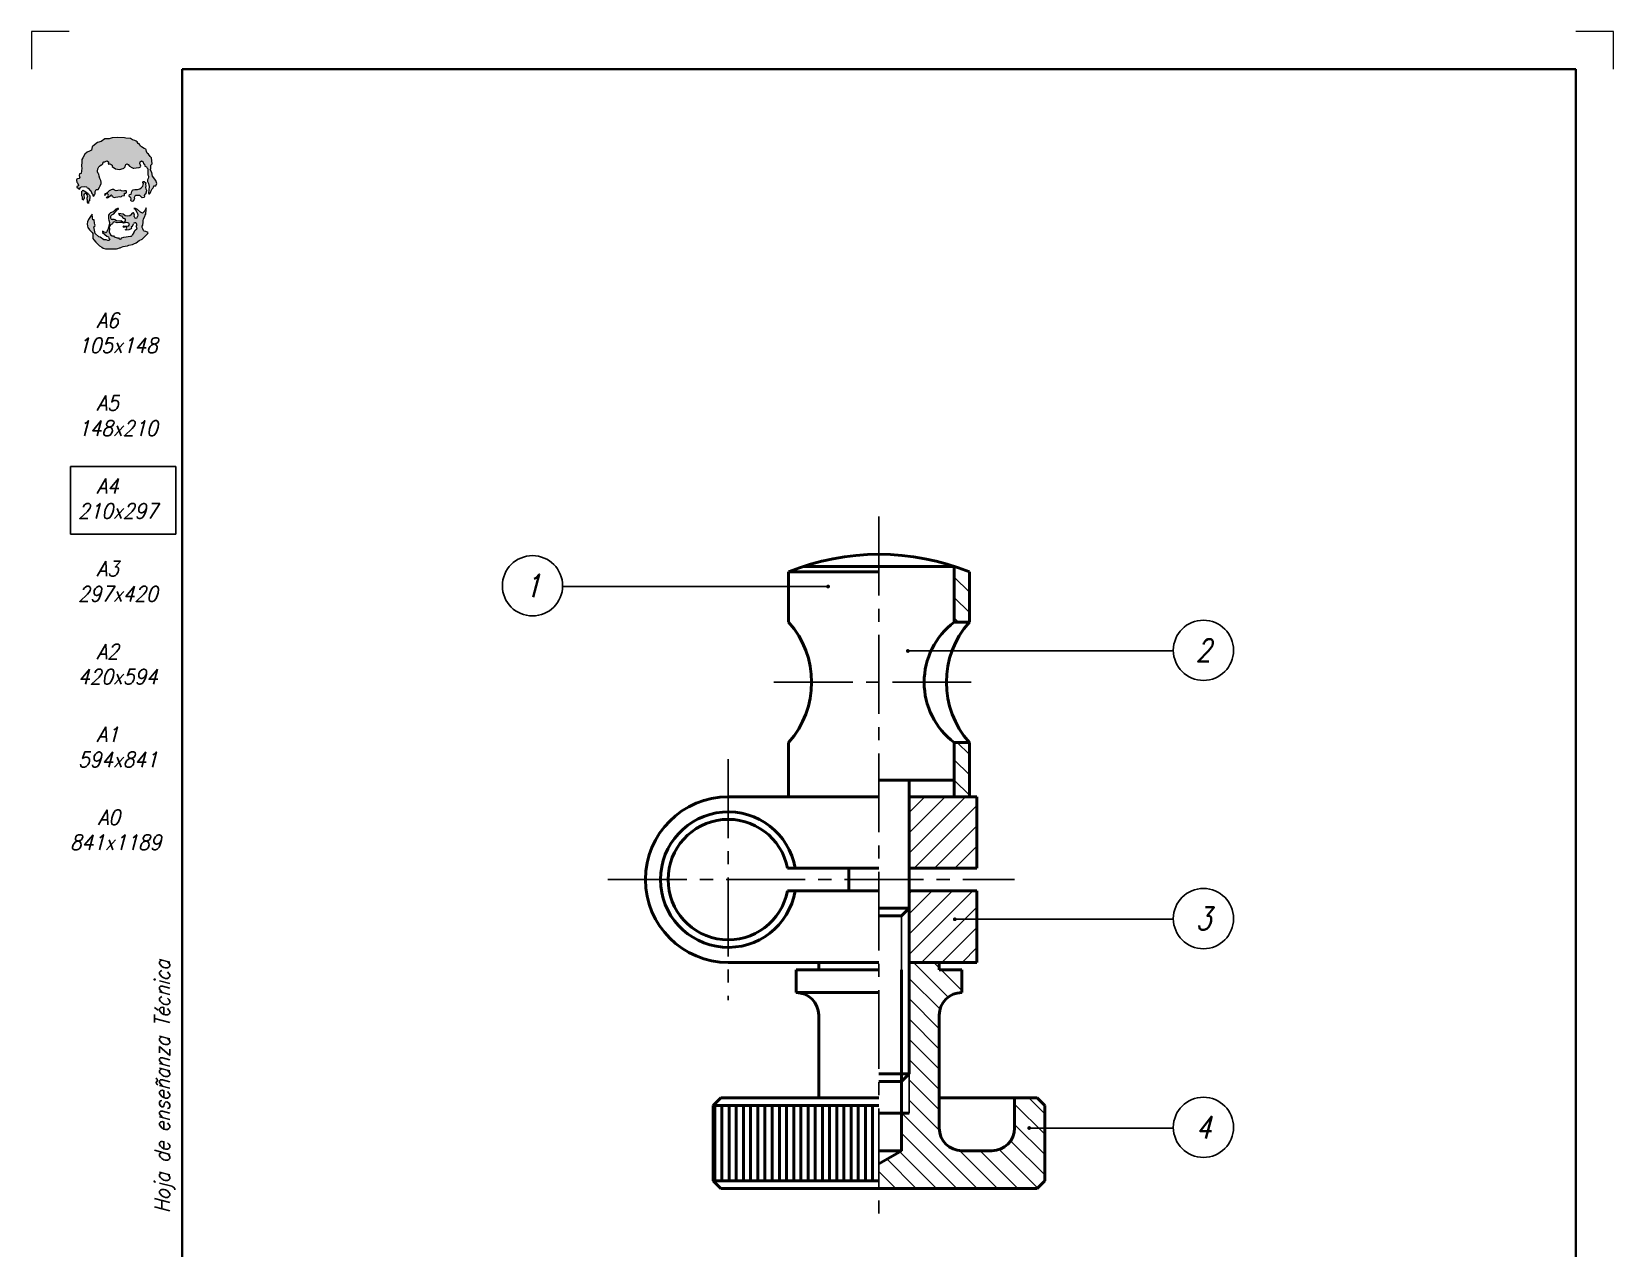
# Model space of a CAD drawing. Header units: millimetres. Extents: x 987 to 1197, y 85 to 382.
# Drawn here: x 986.6 to 1196.6, y 220.9 to 382.5 of the extents above; entities that cross this region are included whole.
import ezdxf
from ezdxf.enums import TextEntityAlignment as Align

# ---------------------------------------------------------------- set-up
doc = ezdxf.new("R2010")
doc.units = ezdxf.units.MM
doc.header["$LTSCALE"] = 0.55
doc.linetypes.add('CENTER2', pattern=[28.575, 19.05, -3.175, 3.175, -3.175])
doc.linetypes.add('DASHED2', pattern=[9.525, 6.35, -3.175])
for name, color, linetype, lineweight in [('CONTINUA FINA', 7, 'Continuous', 25), ('CONTINUA GRUESA', 7, 'Continuous', 50), ('COTAS', 7, 'Continuous', 25), ('LAMINA 2', 7, 'Continuous', 25), ('LAMINA 3', 7, 'Continuous', 40), ('LAMINA 4', 7, 'Continuous', 13), ('LAMINA 5', 7, 'Continuous', 25), ('LINEA DE EJES', 7, 'CENTER2', 25), ('LINEA DE TRAZO', 7, 'DASHED2', 35)]:
    doc.layers.add(name, color=color, linetype=linetype, lineweight=lineweight)
doc.layers.add('LAMINA 1', color=7, linetype='Continuous')
doc.styles.add('Romans', font='Romans.shx', dxfattribs={"width": 0.8, "oblique": 15, "height": 3})
doc.styles.add('TECNICA 2.5', font='romans.shx', dxfattribs={"width": 0.9, "oblique": 15, "height": 2.5})
pattern_1 = [(135, (747.2178, 19.9102), (-1.3470384, -1.3470384), [])]

# ---------------------------------------------------------------- blocks, each defined once
blk = doc.blocks.new('FORMATO A4 laminas')
at = {"layer": 'LAMINA 4'}
h = blk.add_hatch(color=256, dxfattribs=at)
h.paths.add_polyline_path([(-9.66, 235.85), (-9.75, 236.1), (-9.8, 236.29), (-9.85, 236.39), (-10.04, 236.48), (-10.43, 236.68), (-10.53, 236.78), (-10.63, 236.97), (-10.73, 237.12), (-10.87, 237.16), (-10.97, 237.36), (-11.11, 237.46), (-11.31, 237.55), (-11.6, 237.65), (-11.89, 237.82), (-12.47, 237.84), (-12.67, 237.89), (-13.54, 237.94), (-14.32, 237.89), (-14.71, 237.77), (-15.29, 237.75), (-15.78, 237.41), (-16.27, 237.26), (-16.85, 236.78), (-16.95, 236.68), (-16.99, 236.48), (-17.04, 236.24), (-17.33, 236.14), (-17.63, 236), (-17.92, 235.71), (-18.21, 235.22), (-18.31, 235.03), (-18.33, 234.73), (-18.38, 234.15), (-18.31, 233.86), (-18.4, 233.18), (-18.65, 233.13), (-18.7, 232.89), (-18.6, 232.6), (-18.7, 232.5), (-18.89, 232.45), (-18.99, 232.4), (-19.04, 232.3), (-19.04, 232.21), (-18.99, 232.01), (-18.89, 231.92), (-18.79, 231.62), (-18.79, 231.53), (-18.89, 231.48), (-18.99, 231.45), (-18.99, 231.33), (-18.62, 231.06), (-18.5, 231.3), (-18.45, 231.33), (-18.36, 231.38), (-17.92, 231.45), (-17.72, 231.41), (-17.65, 231.33), (-17.63, 231.24), (-17.48, 231.19), (-17.24, 230.89), (-17.14, 230.85), (-17.07, 230.64), (-17, 230.51), (-16.85, 230.36), (-16.85, 230.19), (-16.75, 230.17), (-16.65, 230.36), (-16.56, 230.46), (-16.56, 230.75), (-16.41, 231.04), (-16.36, 231.04), (-16.27, 231.02), (-16.17, 231.02), (-15.97, 231.33), (-15.88, 231.53), (-15.78, 231.82), (-15.78, 232.01), (-15.83, 232.21), (-15.93, 232.5), (-16.02, 232.79), (-16.07, 233.08), (-16.17, 233.18), (-16.24, 233.37), (-16.27, 233.47), (-16.22, 233.76), (-16.07, 234.05), (-15.97, 234.15), (-15.78, 234.3), (-15.68, 234.3), (-15.56, 234.44), (-15.56, 234.54), (-15.39, 234.69), (-15.29, 234.73), (-15.1, 234.81), (-15, 234.83), (-14.81, 234.73), (-14.81, 234.54), (-14.83, 234.39), (-14.61, 234.44), (-14.42, 234.35), (-14.32, 234.25), (-14.32, 234.1), (-13.84, 233.76), (-13.35, 233.71), (-12.86, 233.81), (-12.77, 233.86), (-12.57, 234.03), (-12.52, 234.25), (-12.47, 234.35), (-12.33, 234.44), (-12.18, 234.35), (-11.99, 234.15), (-11.7, 233.96), (-11.5, 233.88), (-11.41, 233.86), (-11.11, 233.91), (-10.73, 233.96), (-10.53, 234.05), (-10.48, 234.15), (-10.53, 234.25), (-10.65, 234.49), (-10.58, 234.73), (-10.39, 234.83), (-10.19, 234.73), (-10.14, 234.44), (-10, 234.39), (-9.95, 234.15), (-9.75, 234.05), (-9.66, 233.86), (-9.56, 233.76), (-9.56, 232.98), (-9.49, 232.79), (-9.46, 232.69), (-9.53, 232.5), (-9.61, 232.3), (-9.61, 232.11), (-9.46, 231.82), (-9.41, 231.43), (-9.46, 230.55), (-9.44, 230.46), (-9.36, 230.46), (-9.27, 230.55), (-9.17, 230.75), (-8.98, 231.14), (-8.88, 231.24), (-8.81, 231.33), (-8.78, 231.5), (-8.68, 231.53), (-8.49, 231.53), (-8.39, 231.82), (-8.49, 232.21), (-8.93, 232.79), (-9.02, 233.28), (-9.24, 233.67), (-9.17, 233.76), (-9.17, 234.25), (-8.98, 234.44), (-9.07, 235.22), (-9.27, 235.41), (-9.46, 235.71)])
h.paths.add_polyline_path([(-17.29, 230.12), (-17.26, 230.2), (-17.34, 230.37), (-17.43, 230.41), (-17.53, 230.48), (-17.63, 230.6), (-17.72, 230.63), (-17.82, 230.7), (-17.92, 230.75), (-18.02, 230.8), (-18.04, 230.86), (-18.11, 230.89), (-18.21, 230.89, 0.414214), (-18.31, 230.8), (-18.31, 230.21), (-18.23, 230.02), (-18.23, 229.73), (-18.21, 229.63), (-18.11, 229.73), (-18.04, 229.83), (-18.02, 229.92), (-18.02, 230.02), (-18.06, 230.21), (-18.04, 230.26), (-18.03, 230.36), (-18.04, 230.41), (-17.96, 230.51), (-17.77, 230.51), (-17.63, 230.31), (-17.53, 230.21), (-17.61, 229.95), (-17.64, 229.78), (-17.63, 229.73), (-17.58, 229.63), (-17.58, 229.34), (-17.43, 229.19), (-17.43, 229.44), (-17.33, 229.53), (-17.33, 229.73), (-17.29, 229.83)])
h.paths.add_polyline_path([(-12.67, 230.55), (-12.47, 230.55), (-12.38, 230.65), (-12.38, 230.8, 0.414214), (-12.43, 230.85), (-12.67, 230.85), (-12.86, 230.82), (-13.06, 230.85), (-13.25, 230.94), (-13.54, 230.92), (-13.79, 230.85), (-13.98, 230.94), (-14.13, 231.02), (-14.22, 231.04), (-14.32, 231.02), (-14.42, 230.97), (-14.52, 230.94), (-14.71, 230.85), (-14.86, 230.7), (-15.17, 230.46), (-15.34, 230.36), (-15.29, 230.26), (-15.13, 230.41, -1.086319), (-14.9, 230.1), (-15.1, 229.97), (-14.9, 229.95), (-14.81, 230), (-14.51, 230.23, -0.461268), (-14.29, 230.19), (-14.22, 230.07), (-14.13, 230), (-14.03, 229.97), (-13.84, 230.02), (-13.54, 230.07), (-13.35, 230.12), (-13.16, 230.07), (-13.06, 230.12), (-12.96, 230.21), (-12.77, 230.24), (-12.67, 230.26)])
h.paths.add_polyline_path([(-9.75, 230.85), (-9.75, 230.94), (-9.85, 231.14), (-9.9, 231.28), (-9.85, 231.53), (-9.87, 231.72), (-9.85, 231.92), (-10.04, 232.11), (-10.14, 232.11), (-10.24, 232.04), (-10.24, 231.96), (-10.14, 231.82), (-10.24, 231.48), (-10.43, 231.28), (-10.63, 231.14), (-10.92, 231.04), (-11.11, 231.02), (-11.31, 231.04), (-11.5, 230.99), (-11.6, 230.94), (-11.7, 230.75), (-11.79, 230.41), (-11.99, 230.36), (-12.06, 230.21), (-11.99, 230.07), (-11.84, 229.97), (-11.79, 229.78), (-11.82, 229.58), (-11.75, 229.49), (-11.6, 229.44), (-11.5, 229.49), (-11.36, 229.78), (-11.38, 229.97), (-11.31, 230.17), (-11.21, 230.26), (-10.63, 230.26), (-10.31, 229.95), (-10.04, 229.97), (-10.02, 230.07), (-10.04, 230.26), (-9.95, 230.36), (-9.85, 230.46), (-9.83, 230.55)])
h.paths.add_polyline_path([(-10.14, 227.15), (-9.95, 227.44), (-9.92, 227.64), (-9.85, 227.74), (-9.83, 227.93), (-9.8, 228.22), (-9.8, 228.61), (-9.95, 228.22), (-10.14, 228.03), (-10.29, 227.88), (-10.53, 228.03), (-10.92, 228.37), (-11.11, 228.46), (-11.21, 228.51), (-11.41, 228.51), (-11.26, 228.42), (-11.02, 228.03), (-10.92, 227.83), (-10.9, 227.64), (-10.94, 227.44, -1), (-11.38, 227.44), (-11.36, 227.71, 0.137555), (-11.37, 227.76), (-11.38, 227.78), (-11.41, 227.87, 0.593772), (-11.62, 227.91), (-11.79, 227.69), (-11.94, 227.54), (-12.28, 227.49), (-12.57, 227.54), (-12.86, 227.74), (-13.16, 227.81), (-13.45, 227.83), (-13.35, 227.64), (-13.25, 227.59), (-13.06, 227.54), (-12.91, 227.25), (-12.84, 227.23), (-12.71, 227.19, -1.19544), (-12.9, 226.76), (-13.06, 226.86), (-13.35, 226.81), (-13.74, 226.86), (-13.93, 227.01), (-14.03, 227.06), (-14.32, 227.06, -0.414214), (-14.52, 227.25), (-14.52, 227.44, -0.302776), (-14.4, 227.62), (-14.13, 227.74), (-13.64, 228.32), (-13.45, 228.42), (-13.45, 228.51), (-13.59, 228.51), (-13.81, 228.42), (-14.18, 228.05), (-14.52, 227.93), (-14.71, 227.74), (-14.78, 227.64), (-14.81, 227.44), (-14.81, 227.15), (-14.76, 226.96), (-14.66, 226.67), (-14.71, 226.28), (-14.9, 225.69), (-14.95, 225.6), (-15.01, 225.43, -0.314197), (-15.2, 225.31), (-15.39, 225.35), (-15.59, 225.5), (-15.59, 225.31), (-15, 224.82), (-14.81, 224.77), (-14.73, 224.58), (-14.61, 224.43), (-14.71, 224.24), (-14.9, 224.24), (-15.1, 224.33), (-15.39, 224.33), (-15.88, 224.72), (-16.07, 224.77), (-16.56, 225.21), (-16.75, 226.08), (-16.61, 226.18), (-16.56, 226.28), (-16.61, 226.38), (-16.65, 226.57), (-16.7, 227.01), (-16.85, 227.01), (-16.9, 227.25), (-16.9, 227.44), (-16.95, 227.54), (-16.95, 227.74), (-17.19, 227.44), (-17.43, 227.06), (-17.58, 226.76), (-17.63, 226.47), (-17.6, 226.18), (-17.53, 225.99), (-17.33, 225.69), (-17.14, 225.5), (-16.95, 225.31), (-16.87, 225.21), (-16.87, 224.72), (-16.85, 224.53), (-16.75, 224.33), (-16.46, 224.04), (-15.97, 223.56), (-15.68, 223.36), (-15.49, 223.26), (-15.2, 223.17), (-13.74, 223.17), (-13.54, 223.22), (-13.35, 223.31), (-13.25, 223.31), (-13.06, 223.36), (-12.86, 223.46), (-12.57, 223.51), (-12.28, 223.56), (-12.09, 223.65), (-11.6, 223.75), (-11.41, 223.8), (-11.11, 223.95), (-10.73, 224.24), (-10.34, 224.43), (-10.04, 224.72), (-9.56, 225.21), (-9.51, 225.31), (-9.85, 225.45), (-10.04, 225.5), (-10.14, 225.6), (-10.24, 225.79), (-10.34, 225.99), (-10.34, 226.18), (-10.24, 226.28), (-10.24, 226.47), (-10.19, 226.57), (-10.19, 226.86)])
h.paths.add_polyline_path([(-11.05, 226.26), (-11.11, 226.13), (-10.97, 225.94), (-11.02, 225.79), (-11.26, 225.65), (-11.41, 225.31), (-11.65, 224.95, -0.247734), (-11.89, 224.82), (-12.77, 224.72), (-13.06, 224.63, -1), (-13.45, 224.63), (-13.64, 224.63), (-14.03, 224.77), (-14.13, 224.89), (-14.32, 224.89), (-14.52, 225.01), (-14.71, 225.4), (-14.66, 225.79), (-14.71, 226.08), (-14.52, 226.33), (-14.27, 226.47), (-14.22, 226.67), (-14.03, 226.72), (-13.64, 226.62), (-13.25, 226.67), (-13.06, 226.67), (-12.77, 226.57), (-12.57, 226.62), (-12.38, 226.67), (-12.23, 226.62, -1), (-12.23, 226.18), (-12.77, 226.23), (-12.91, 226.08), (-12.84, 226.06), (-12.77, 226.05), (-12.7, 226.06), (-12.63, 226.08, -1.15301), (-12.57, 225.69), (-12.38, 225.65), (-12.09, 225.69), (-11.79, 225.79), (-11.75, 225.94), (-11.79, 226.03), (-11.6, 226.18), (-11.49, 226.47, -1.055127)], flags=16)
at = {"layer": 'LAMINA 2', "color": 7}
for p, q in [((-5.85, 194.27), (-19.85, 194.27)), ((-19.85, 194.27), (-19.85, 185.27)), ((-5.85, 185.27), (-5.85, 194.27)), ((-19.85, 185.27), (-5.85, 185.27))]:
    blk.add_line(p, q, dxfattribs=at)
at = {"layer": 'LAMINA 3'}
for p, q in [((-5, 247), (-5, -40)), ((180, 247), (-5, 247)), ((180, -40), (180, 247))]:
    blk.add_line(p, q, dxfattribs=at)
at = {"layer": 'LAMINA 4'}
for p, q in [((-20, 252), (-25, 252)), ((-25, 252), (-25, 247)), ((185, 252), (180, 252)), ((185, 247), (185, 252)), ((-15.78, 237.41), (-16.27, 237.26)), ((-15.29, 237.75), (-15.78, 237.41)), ((-14.71, 237.77), (-15.29, 237.75)), ((-14.32, 237.89), (-14.71, 237.77)), ((-13.54, 237.94), (-14.32, 237.89)), ((-12.67, 237.89), (-13.54, 237.94)), ((-12.47, 237.84), (-12.67, 237.89)), ((-11.89, 237.82), (-12.47, 237.84)), ((-11.6, 237.65), (-11.89, 237.82)), ((-11.31, 237.55), (-11.6, 237.65)), ((-11.11, 237.46), (-11.31, 237.55)), ((-10.97, 237.36), (-11.11, 237.46)), ((-10.87, 237.16), (-10.97, 237.36)), ((-18.21, 235.22), (-18.31, 235.03)), ((-17.92, 235.71), (-18.21, 235.22)), ((-17.63, 236), (-17.92, 235.71)), ((-17.33, 236.14), (-17.63, 236)), ((-17.04, 236.24), (-17.33, 236.14)), ((-16.99, 236.48), (-17.04, 236.24)), ((-16.95, 236.68), (-16.99, 236.48)), ((-16.85, 236.78), (-16.95, 236.68)), ((-16.27, 237.26), (-16.85, 236.78)), ((-10.73, 237.12), (-10.87, 237.16)), ((-10.63, 236.97), (-10.73, 237.12)), ((-10.53, 236.78), (-10.63, 236.97)), ((-10.43, 236.68), (-10.53, 236.78)), ((-10.04, 236.48), (-10.43, 236.68)), ((-9.85, 236.39), (-10.04, 236.48)), ((-9.8, 236.29), (-9.85, 236.39)), ((-9.75, 236.1), (-9.8, 236.29)), ((-9.66, 235.85), (-9.75, 236.1)), ((-9.46, 235.71), (-9.66, 235.85)), ((-9.27, 235.41), (-9.46, 235.71)), ((-9.07, 235.22), (-9.27, 235.41)), ((-8.98, 234.44), (-9.07, 235.22)), ((-18.65, 233.13), (-18.7, 232.89)), ((-18.4, 233.18), (-18.65, 233.13)), ((-18.31, 233.86), (-18.4, 233.18)), ((-18.33, 234.73), (-18.38, 234.15)), ((-18.38, 234.15), (-18.31, 233.86)), ((-18.31, 235.03), (-18.33, 234.73)), ((-16.27, 233.47), (-16.22, 233.76)), ((-16.24, 233.37), (-16.27, 233.47)), ((-16.17, 233.18), (-16.24, 233.37)), ((-16.22, 233.76), (-16.07, 234.05)), ((-16.07, 233.08), (-16.17, 233.18)), ((-16.07, 234.05), (-15.97, 234.15)), ((-15.97, 234.15), (-15.78, 234.3)), ((-15.78, 234.3), (-15.68, 234.3)), ((-15.68, 234.3), (-15.56, 234.44)), ((-15.56, 234.54), (-15.39, 234.69)), ((-15.56, 234.44), (-15.56, 234.54)), ((-15.39, 234.69), (-15.29, 234.73)), ((-15.29, 234.73), (-15.1, 234.81)), ((-15.1, 234.81), (-15, 234.83)), ((-15, 234.83), (-14.81, 234.73)), ((-14.81, 234.54), (-14.83, 234.39)), ((-14.83, 234.39), (-14.61, 234.44)), ((-14.81, 234.73), (-14.81, 234.54)), ((-14.61, 234.44), (-14.42, 234.35)), ((-14.42, 234.35), (-14.32, 234.25)), ((-14.32, 234.25), (-14.32, 234.1)), ((-14.32, 234.1), (-13.84, 233.76)), ((-13.84, 233.76), (-13.35, 233.71)), ((-13.35, 233.71), (-12.86, 233.81)), ((-12.86, 233.81), (-12.77, 233.86)), ((-12.77, 233.86), (-12.57, 234.03)), ((-12.57, 234.03), (-12.52, 234.25)), ((-12.52, 234.25), (-12.47, 234.35)), ((-12.47, 234.35), (-12.33, 234.44)), ((-12.33, 234.44), (-12.18, 234.35)), ((-12.18, 234.35), (-11.99, 234.15)), ((-11.99, 234.15), (-11.7, 233.96)), ((-11.7, 233.96), (-11.5, 233.88)), ((-11.5, 233.88), (-11.41, 233.86)), ((-11.41, 233.86), (-11.11, 233.91)), ((-11.11, 233.91), (-10.73, 233.96)), ((-10.73, 233.96), (-10.53, 234.05)), ((-10.65, 234.49), (-10.58, 234.73)), ((-10.53, 234.25), (-10.65, 234.49)), ((-10.58, 234.73), (-10.39, 234.83)), ((-10.48, 234.15), (-10.53, 234.25)), ((-10.53, 234.05), (-10.48, 234.15)), ((-10.39, 234.83), (-10.19, 234.73)), ((-10.19, 234.73), (-10.14, 234.44)), ((-10.14, 234.44), (-10, 234.39)), ((-10, 234.39), (-9.95, 234.15)), ((-9.95, 234.15), (-9.75, 234.05)), ((-9.75, 234.05), (-9.66, 233.86)), ((-9.66, 233.86), (-9.56, 233.76)), ((-9.56, 233.76), (-9.56, 232.98)), ((-9.24, 233.67), (-9.17, 233.76)), ((-9.02, 233.28), (-9.24, 233.67)), ((-9.17, 234.25), (-8.98, 234.44)), ((-9.17, 233.76), (-9.17, 234.25)), ((-8.93, 232.79), (-9.02, 233.28)), ((-18.99, 232.4), (-19.04, 232.3)), ((-19.04, 232.3), (-19.04, 232.21)), ((-19.04, 232.21), (-18.99, 232.01)), ((-18.89, 232.45), (-18.99, 232.4)), ((-18.99, 232.01), (-18.89, 231.92)), ((-18.89, 231.48), (-18.99, 231.45)), ((-18.99, 231.45), (-18.99, 231.33)), ((-18.99, 231.33), (-18.62, 231.06)), ((-18.7, 232.5), (-18.89, 232.45)), ((-18.89, 231.92), (-18.79, 231.62)), ((-18.79, 231.53), (-18.89, 231.48)), ((-18.79, 231.62), (-18.79, 231.53)), ((-18.7, 232.89), (-18.6, 232.6)), ((-18.6, 232.6), (-18.7, 232.5)), ((-18.62, 231.06), (-18.5, 231.3)), ((-18.5, 231.3), (-18.45, 231.33)), ((-18.45, 231.33), (-18.36, 231.38)), ((-18.36, 231.38), (-17.92, 231.45)), ((-17.92, 231.45), (-17.72, 231.41)), ((-17.72, 231.41), (-17.65, 231.33)), ((-17.65, 231.33), (-17.63, 231.24)), ((-17.63, 231.24), (-17.48, 231.19)), ((-17.48, 231.19), (-17.24, 230.89)), ((-16.56, 230.75), (-16.41, 231.04)), ((-16.41, 231.04), (-16.36, 231.04)), ((-16.36, 231.04), (-16.27, 231.02)), ((-16.27, 231.02), (-16.17, 231.02)), ((-16.17, 231.02), (-15.97, 231.33)), ((-16.02, 232.79), (-16.07, 233.08)), ((-15.93, 232.5), (-16.02, 232.79)), ((-15.97, 231.33), (-15.88, 231.53)), ((-15.83, 232.21), (-15.93, 232.5)), ((-15.88, 231.53), (-15.78, 231.82)), ((-15.78, 232.01), (-15.83, 232.21)), ((-15.78, 231.82), (-15.78, 232.01)), ((-14.32, 231.02), (-14.42, 230.97)), ((-14.22, 231.04), (-14.32, 231.02)), ((-14.13, 231.02), (-14.22, 231.04)), ((-13.98, 230.94), (-14.13, 231.02)), ((-11.5, 230.99), (-11.31, 231.04)), ((-11.31, 231.04), (-11.11, 231.02)), ((-11.11, 231.02), (-10.92, 231.04)), ((-10.92, 231.04), (-10.63, 231.14)), ((-10.63, 231.14), (-10.43, 231.28)), ((-10.43, 231.28), (-10.24, 231.48)), ((-10.24, 232.04), (-10.14, 232.11)), ((-10.24, 231.96), (-10.24, 232.04)), ((-10.14, 231.82), (-10.24, 231.96)), ((-10.24, 231.48), (-10.14, 231.82)), ((-10.14, 232.11), (-10.04, 232.11)), ((-10.04, 232.11), (-9.85, 231.92)), ((-9.85, 231.53), (-9.9, 231.28)), ((-9.9, 231.28), (-9.85, 231.14)), ((-9.85, 231.92), (-9.87, 231.72)), ((-9.87, 231.72), (-9.85, 231.53)), ((-9.85, 231.14), (-9.75, 230.94)), ((-9.53, 232.5), (-9.61, 232.3)), ((-9.61, 232.3), (-9.61, 232.11)), ((-9.61, 232.11), (-9.46, 231.82)), ((-9.56, 232.98), (-9.49, 232.79)), ((-9.46, 232.69), (-9.53, 232.5)), ((-9.49, 232.79), (-9.46, 232.69)), ((-9.46, 231.82), (-9.41, 231.43)), ((-9.41, 231.43), (-9.46, 230.55)), ((-9.17, 230.75), (-8.98, 231.14)), ((-8.98, 231.14), (-8.88, 231.24)), ((-8.49, 232.21), (-8.93, 232.79)), ((-8.88, 231.24), (-8.81, 231.33)), ((-8.81, 231.33), (-8.78, 231.5)), ((-8.78, 231.5), (-8.68, 231.53)), ((-8.68, 231.53), (-8.49, 231.53)), ((-8.39, 231.82), (-8.49, 232.21)), ((-8.49, 231.53), (-8.39, 231.82)), ((-18.31, 230.21), (-18.31, 230.8)), ((-18.23, 230.02), (-18.31, 230.21)), ((-18.23, 229.73), (-18.23, 230.02)), ((-18.21, 229.63), (-18.23, 229.73)), ((-18.21, 230.89), (-18.11, 230.89)), ((-18.11, 229.73), (-18.21, 229.63)), ((-18.04, 230.86), (-18.11, 230.89)), ((-18.04, 229.83), (-18.11, 229.73)), ((-18.04, 230.26), (-18.06, 230.21)), ((-18.06, 230.21), (-18.02, 230.02)), ((-18.02, 230.8), (-18.04, 230.86)), ((-18.04, 230.41), (-17.96, 230.51)), ((-18.04, 230.41), (-18.03, 230.36)), ((-18.04, 230.26), (-18.03, 230.36)), ((-18.02, 229.92), (-18.04, 229.83)), ((-17.92, 230.75), (-18.02, 230.8)), ((-18.02, 230.02), (-18.02, 229.92)), ((-17.77, 230.51), (-17.96, 230.51)), ((-17.82, 230.7), (-17.92, 230.75)), ((-17.72, 230.63), (-17.82, 230.7)), ((-17.63, 230.31), (-17.77, 230.51)), ((-17.63, 230.6), (-17.72, 230.63)), ((-17.64, 229.78), (-17.61, 229.95)), ((-17.63, 229.73), (-17.64, 229.78)), ((-17.63, 230.6), (-17.53, 230.48)), ((-17.53, 230.21), (-17.63, 230.31)), ((-17.58, 229.63), (-17.63, 229.73)), ((-17.61, 229.95), (-17.53, 230.21)), ((-17.58, 229.34), (-17.58, 229.63)), ((-17.43, 229.19), (-17.58, 229.34)), ((-17.43, 230.41), (-17.53, 230.48)), ((-17.34, 230.37), (-17.43, 230.41)), ((-17.33, 229.53), (-17.43, 229.44)), ((-17.43, 229.44), (-17.43, 229.19)), ((-17.34, 230.37), (-17.26, 230.2)), ((-17.29, 229.83), (-17.33, 229.73)), ((-17.33, 229.73), (-17.33, 229.53)), ((-17.26, 230.2), (-17.29, 230.12)), ((-17.29, 230.12), (-17.29, 229.83)), ((-17.24, 230.89), (-17.14, 230.85)), ((-17.14, 230.85), (-17.07, 230.64)), ((-17.07, 230.64), (-17, 230.51)), ((-17, 230.51), (-16.85, 230.36)), ((-16.85, 230.36), (-16.85, 230.19)), ((-16.85, 230.19), (-16.75, 230.17)), ((-16.75, 230.17), (-16.65, 230.36)), ((-16.65, 230.36), (-16.56, 230.46)), ((-16.56, 230.46), (-16.56, 230.75)), ((-15.17, 230.46), (-15.34, 230.36)), ((-15.34, 230.36), (-15.29, 230.26)), ((-15.29, 230.26), (-15.13, 230.41)), ((-15.17, 230.46), (-14.86, 230.7)), ((-15.1, 229.97), (-14.9, 230.1)), ((-15.1, 229.97), (-14.9, 229.95)), ((-14.9, 229.95), (-14.81, 230)), ((-14.71, 230.85), (-14.86, 230.7)), ((-14.81, 230), (-14.51, 230.23)), ((-14.52, 230.94), (-14.71, 230.85)), ((-14.42, 230.97), (-14.52, 230.94)), ((-14.22, 230.07), (-14.29, 230.19)), ((-14.22, 230.07), (-14.13, 230)), ((-14.13, 230), (-14.03, 229.97)), ((-14.03, 229.97), (-13.84, 230.02)), ((-13.79, 230.85), (-13.98, 230.94)), ((-13.84, 230.02), (-13.54, 230.07)), ((-13.54, 230.92), (-13.79, 230.85)), ((-13.25, 230.94), (-13.54, 230.92)), ((-13.54, 230.07), (-13.35, 230.12)), ((-13.35, 230.12), (-13.16, 230.07)), ((-13.06, 230.85), (-13.25, 230.94)), ((-13.16, 230.07), (-13.06, 230.12)), ((-12.86, 230.82), (-13.06, 230.85)), ((-13.06, 230.12), (-12.96, 230.21)), ((-12.96, 230.21), (-12.77, 230.24)), ((-12.67, 230.85), (-12.86, 230.82)), ((-12.77, 230.24), (-12.67, 230.26)), ((-12.43, 230.85), (-12.67, 230.85)), ((-12.67, 230.26), (-12.67, 230.55)), ((-12.67, 230.55), (-12.47, 230.55)), ((-12.47, 230.55), (-12.38, 230.65)), ((-12.38, 230.65), (-12.38, 230.8)), ((-12.06, 230.21), (-11.99, 230.36)), ((-11.99, 230.07), (-12.06, 230.21)), ((-11.99, 230.36), (-11.79, 230.41)), ((-11.84, 229.97), (-11.99, 230.07)), ((-11.79, 229.78), (-11.84, 229.97)), ((-11.82, 229.58), (-11.79, 229.78)), ((-11.75, 229.49), (-11.82, 229.58)), ((-11.79, 230.41), (-11.7, 230.75)), ((-11.6, 229.44), (-11.75, 229.49)), ((-11.7, 230.75), (-11.6, 230.94)), ((-11.6, 230.94), (-11.5, 230.99)), ((-11.5, 229.49), (-11.6, 229.44)), ((-11.36, 229.78), (-11.5, 229.49)), ((-11.31, 230.17), (-11.38, 229.97)), ((-11.38, 229.97), (-11.36, 229.78)), ((-11.21, 230.26), (-11.31, 230.17)), ((-10.63, 230.26), (-11.21, 230.26)), ((-10.31, 229.95), (-10.63, 230.26)), ((-10.04, 229.97), (-10.31, 229.95)), ((-9.95, 230.36), (-10.04, 230.26)), ((-10.04, 230.26), (-10.02, 230.07)), ((-10.02, 230.07), (-10.04, 229.97)), ((-9.85, 230.46), (-9.95, 230.36)), ((-9.83, 230.55), (-9.85, 230.46)), ((-9.75, 230.85), (-9.83, 230.55)), ((-9.75, 230.94), (-9.75, 230.85)), ((-9.46, 230.55), (-9.44, 230.46)), ((-9.44, 230.46), (-9.36, 230.46)), ((-9.36, 230.46), (-9.27, 230.55)), ((-9.27, 230.55), (-9.17, 230.75)), ((-17.43, 227.06), (-17.58, 226.76)), ((-17.19, 227.44), (-17.43, 227.06)), ((-16.95, 227.74), (-17.19, 227.44)), ((-16.95, 227.54), (-16.95, 227.74)), ((-16.9, 227.44), (-16.95, 227.54)), ((-16.9, 227.25), (-16.9, 227.44)), ((-16.85, 227.01), (-16.9, 227.25)), ((-16.7, 227.01), (-16.85, 227.01)), ((-16.65, 226.57), (-16.7, 227.01)), ((-14.78, 227.64), (-14.81, 227.44)), ((-14.81, 227.44), (-14.81, 227.15)), ((-14.81, 227.15), (-14.76, 226.96)), ((-14.71, 227.74), (-14.78, 227.64)), ((-14.76, 226.96), (-14.66, 226.67)), ((-14.52, 227.93), (-14.71, 227.74)), ((-14.18, 228.05), (-14.52, 227.93)), ((-14.52, 227.44), (-14.52, 227.25)), ((-14.13, 227.74), (-14.4, 227.62)), ((-14.03, 227.06), (-14.32, 227.06)), ((-13.81, 228.42), (-14.18, 228.05)), ((-14.13, 227.74), (-13.64, 228.32)), ((-13.93, 227.01), (-14.03, 227.06)), ((-13.74, 226.86), (-13.93, 227.01)), ((-13.59, 228.51), (-13.81, 228.42)), ((-13.35, 226.81), (-13.74, 226.86)), ((-13.64, 228.32), (-13.45, 228.42)), ((-13.45, 228.51), (-13.59, 228.51)), ((-13.45, 228.42), (-13.45, 228.51)), ((-13.16, 227.81), (-13.45, 227.83)), ((-13.45, 227.83), (-13.35, 227.64)), ((-13.35, 227.64), (-13.25, 227.59)), ((-13.06, 226.86), (-13.35, 226.81)), ((-13.25, 227.59), (-13.06, 227.54)), ((-12.86, 227.74), (-13.16, 227.81)), ((-13.06, 227.54), (-12.91, 227.25)), ((-13.06, 226.86), (-12.9, 226.76)), ((-12.91, 227.25), (-12.84, 227.23)), ((-12.57, 227.54), (-12.86, 227.74)), ((-12.84, 227.23), (-12.71, 227.19)), ((-12.28, 227.49), (-12.57, 227.54)), ((-11.94, 227.54), (-12.28, 227.49)), ((-11.79, 227.69), (-11.94, 227.54)), ((-11.79, 227.69), (-11.62, 227.91)), ((-11.21, 228.51), (-11.41, 228.51)), ((-11.41, 228.51), (-11.26, 228.42)), ((-11.38, 227.78), (-11.41, 227.87)), ((-11.37, 227.76), (-11.38, 227.78)), ((-11.38, 227.44), (-11.36, 227.71)), ((-11.26, 228.42), (-11.02, 228.03)), ((-11.11, 228.46), (-11.21, 228.51)), ((-10.92, 228.37), (-11.11, 228.46)), ((-11.02, 228.03), (-10.92, 227.83)), ((-10.9, 227.64), (-10.94, 227.44)), ((-10.53, 228.03), (-10.92, 228.37)), ((-10.92, 227.83), (-10.9, 227.64)), ((-10.29, 227.88), (-10.53, 228.03)), ((-10.14, 228.03), (-10.29, 227.88)), ((-10.19, 226.86), (-10.14, 227.15)), ((-10.19, 226.57), (-10.19, 226.86)), ((-9.95, 228.22), (-10.14, 228.03)), ((-10.14, 227.15), (-9.95, 227.44)), ((-9.8, 228.61), (-9.95, 228.22)), ((-9.95, 227.44), (-9.92, 227.64)), ((-9.92, 227.64), (-9.85, 227.74)), ((-9.85, 227.74), (-9.83, 227.93)), ((-9.83, 227.93), (-9.8, 228.22)), ((-9.8, 228.22), (-9.8, 228.61)), ((-17.58, 226.76), (-17.63, 226.47)), ((-17.63, 226.47), (-17.6, 226.18)), ((-17.6, 226.18), (-17.53, 225.99)), ((-17.53, 225.99), (-17.33, 225.69)), ((-17.33, 225.69), (-17.14, 225.5)), ((-17.14, 225.5), (-16.95, 225.31)), ((-16.95, 225.31), (-16.87, 225.21)), ((-16.87, 225.21), (-16.87, 224.72)), ((-16.87, 224.72), (-16.85, 224.53)), ((-16.75, 226.08), (-16.61, 226.18)), ((-16.56, 225.21), (-16.75, 226.08)), ((-16.61, 226.38), (-16.65, 226.57)), ((-16.56, 226.28), (-16.61, 226.38)), ((-16.61, 226.18), (-16.56, 226.28)), ((-16.07, 224.77), (-16.56, 225.21)), ((-15.88, 224.72), (-16.07, 224.77)), ((-15.39, 224.33), (-15.88, 224.72)), ((-15.39, 225.35), (-15.59, 225.5)), ((-15.59, 225.5), (-15.59, 225.31)), ((-15.59, 225.31), (-15, 224.82)), ((-15.2, 225.31), (-15.39, 225.35)), ((-14.95, 225.6), (-15.01, 225.43)), ((-15, 224.82), (-14.81, 224.77)), ((-14.9, 225.69), (-14.95, 225.6)), ((-14.71, 226.28), (-14.9, 225.69)), ((-14.81, 224.77), (-14.73, 224.58)), ((-14.66, 226.67), (-14.71, 226.28)), ((-14.52, 226.33), (-14.71, 226.08)), ((-14.71, 226.08), (-14.66, 225.79)), ((-14.66, 225.79), (-14.71, 225.4)), ((-14.71, 225.4), (-14.52, 225.01)), ((-14.27, 226.47), (-14.52, 226.33)), ((-14.52, 225.01), (-14.32, 224.89)), ((-14.32, 224.89), (-14.13, 224.89)), ((-14.22, 226.67), (-14.27, 226.47)), ((-14.03, 226.72), (-14.22, 226.67)), ((-14.13, 224.89), (-14.03, 224.77)), ((-13.64, 226.62), (-14.03, 226.72)), ((-14.03, 224.77), (-13.64, 224.63)), ((-13.25, 226.67), (-13.64, 226.62)), ((-13.06, 226.67), (-13.25, 226.67)), ((-12.77, 226.57), (-13.06, 226.67)), ((-13.06, 224.63), (-12.77, 224.72)), ((-12.91, 226.08), (-12.77, 226.23)), ((-12.84, 226.06), (-12.91, 226.08)), ((-12.84, 226.06), (-12.77, 226.05)), ((-12.57, 226.62), (-12.77, 226.57)), ((-12.77, 226.23), (-12.23, 226.18)), ((-12.77, 226.05), (-12.7, 226.06)), ((-12.77, 224.72), (-11.89, 224.82)), ((-12.7, 226.06), (-12.63, 226.08)), ((-12.38, 226.67), (-12.57, 226.62)), ((-12.38, 225.65), (-12.57, 225.69)), ((-12.23, 226.62), (-12.38, 226.67)), ((-12.09, 225.69), (-12.38, 225.65)), ((-11.79, 225.79), (-12.09, 225.69)), ((-11.6, 226.18), (-11.79, 226.03)), ((-11.79, 226.03), (-11.75, 225.94)), ((-11.75, 225.94), (-11.79, 225.79)), ((-11.41, 225.31), (-11.65, 224.95)), ((-11.6, 226.18), (-11.49, 226.47)), ((-11.41, 225.31), (-11.26, 225.65)), ((-11.26, 225.65), (-11.02, 225.79)), ((-11.11, 226.13), (-11.05, 226.26)), ((-10.97, 225.94), (-11.11, 226.13)), ((-11.02, 225.79), (-10.97, 225.94)), ((-10.34, 226.18), (-10.24, 226.28)), ((-10.34, 225.99), (-10.34, 226.18)), ((-10.24, 225.79), (-10.34, 225.99)), ((-10.34, 224.43), (-10.04, 224.72)), ((-10.24, 226.47), (-10.19, 226.57)), ((-10.24, 226.28), (-10.24, 226.47)), ((-10.14, 225.6), (-10.24, 225.79)), ((-10.04, 225.5), (-10.14, 225.6)), ((-9.85, 225.45), (-10.04, 225.5)), ((-10.04, 224.72), (-9.56, 225.21)), ((-9.51, 225.31), (-9.85, 225.45)), ((-9.56, 225.21), (-9.51, 225.31)), ((-16.85, 224.53), (-16.75, 224.33)), ((-16.75, 224.33), (-16.46, 224.04)), ((-16.46, 224.04), (-15.97, 223.56)), ((-15.97, 223.56), (-15.68, 223.36)), ((-15.68, 223.36), (-15.49, 223.26)), ((-15.49, 223.26), (-15.2, 223.17)), ((-15.1, 224.33), (-15.39, 224.33)), ((-15.2, 223.17), (-13.74, 223.17)), ((-14.9, 224.24), (-15.1, 224.33)), ((-14.71, 224.24), (-14.9, 224.24)), ((-14.73, 224.58), (-14.61, 224.43)), ((-14.61, 224.43), (-14.71, 224.24)), ((-13.74, 223.17), (-13.54, 223.22)), ((-13.64, 224.63), (-13.45, 224.63)), ((-13.54, 223.22), (-13.35, 223.31)), ((-13.35, 223.31), (-13.25, 223.31)), ((-13.25, 223.31), (-13.06, 223.36)), ((-13.06, 223.36), (-12.86, 223.46)), ((-12.86, 223.46), (-12.57, 223.51)), ((-12.57, 223.51), (-12.28, 223.56)), ((-12.28, 223.56), (-12.09, 223.65)), ((-12.09, 223.65), (-11.6, 223.75)), ((-11.6, 223.75), (-11.41, 223.8)), ((-11.41, 223.8), (-11.11, 223.95)), ((-11.11, 223.95), (-10.73, 224.24)), ((-10.73, 224.24), (-10.34, 224.43))]:
    blk.add_line(p, q, dxfattribs=at)
for centre, radius, start, end in [((-18.21, 230.8), 0.0972, 90, 180), ((-15, 230.26), 0.194, 302.3335, 131.8103), ((-14.42, 230.12), 0.146, 29.2776, 128.3271), ((-12.43, 230.8), 0.0486, 0, 90), ((-14.32, 227.44), 0.194, 112.6199, 180), ((-14.32, 227.25), 0.194, 180, 270), ((-12.77, 226.96), 0.243, 236.1962, 76.5446), ((-11.53, 227.83), 0.121, 19.3263, 142.1289), ((-11.16, 227.44), 0.219, 180, 0), ((-11.46, 227.72), 0.0972, 355.2364, 26.5651), ((-15.2, 225.5), 0.194, 270, 339.7703), ((-12.57, 225.89), 0.194, 270, 106.2602), ((-12.23, 226.4), 0.219, 270, 90), ((-11.89, 225.11), 0.292, 270, 325.6559), ((-11.26, 226.38), 0.243, 331.9275, 158.0737), ((-13.25, 224.63), 0.194, 180, 0)]:
    blk.add_arc(centre, radius, start, end, dxfattribs=at)
at = {"layer": 'LAMINA 1', "color": 7, "style": 'Romans', "oblique": 15, "flags": 8}
for tag, height, width, p in [('SECCION1', 3, 0.8, (103.17, -12.48)), ('FECHA', 3, 0.7, (67.5, -18)), ('SECCION2', 3, 0.8, (97.5, -17.39)), ('NOMBRE', 3, 0.8, (37.5, -23.81)), ('FECHA', 3, 0.7, (67.5, -24)), ('CURSO', 3, 0.7, (102.56, -24)), ('ESCALA:', 3, 0.8, (170.75, -29.8)), ('TITULO-ARR', 3, 0.8, (85, -31.37)), ('TITULO', 5, 0.8, (85, -33.5)), ('TITULO-ABA', 3, 0.8, (85, -36.02)), ('N', 3, 0.8, (173.51, -36.5))]:
    blk.add_attdef(tag, text='', height=height, dxfattribs=dict(at, width=width)).set_placement(p, align=Align.MIDDLE)
at = {"layer": 'LAMINA 2', "color": 7, "char_height": 2, "width": 26.0715, "attachment_point": 1, "style": 'TECNICA 2.5'}
for s, insert in [('  A6\\P105x148', (-18.84, 214.67)), ('  A5\\P148x210', (-18.84, 203.67)), ('  A4\\P210x297', (-18.84, 192.67)), ('  A3\\P297x420', (-18.84, 181.67)), ('  A2\\P420x594', (-18.84, 170.67)), ('  A1\\P594x841', (-18.84, 159.67)), ('   A0\\P841x1189', (-19.91, 148.67))]:
    blk.add_mtext(s, dxfattribs=dict(at, insert=insert))
at = {"layer": 'LAMINA 2', "color": 7, "insert": (-8.67, 95.11), "char_height": 2, "width": 39.5943, "attachment_point": 1, "rotation": 90, "style": 'TECNICA 2.5'}
blk.add_mtext('Hoja de enseñanza Técnica', dxfattribs=at)
at = {"layer": 'LAMINA 5', "color": 7, "style": 'Romans', "oblique": 15, "width": 0.8, "flags": 8}
for tag, p in [('POS.', (0, 0)), ('CANT.', (10, 0)), ('DENOM.', (50, 0)), ('NORMA', (100, 0)), ('MAT.', (132.5, 0)), ('DIM.', (165, 0)), ('NOMBRE', (37.5, -18))]:
    blk.add_attdef(tag, text='', height=3, dxfattribs=at).set_placement(p, align=Align.MIDDLE)

msp = doc.modelspace()

# ---------------------------------------------------------------- hatches: boundary and pattern name
at = {"layer": 'CONTINUA FINA'}
h = msp.add_hatch(dxfattribs=at)
h.set_pattern_fill('LINE', color=256, scale=0.6, angle=135, style=0)
h.set_pattern_definition(pattern_1)
h.paths.add_polyline_path([(1111.07, 288.07), (1109.07, 288.07), (1109.07, 283.07), (1109.07, 280.87), (1111.07, 280.87)])
h.paths.add_polyline_path([(1109.07, 304.07), (1111.07, 304.07), (1111.07, 310.54), (1111.07, 310.73, 0.016645), (1109.07, 311.46), (1109.07, 309.07)])
h = msp.add_hatch(dxfattribs=at)
h.set_pattern_fill('LINE', color=256, scale=0.6, angle=45, style=0)
h.set_pattern_definition([(45, (747.2178, 19.9102), (-1.3470384, 1.3470384), [])])
h.paths.add_polyline_path([(1103.07, 271.37), (1112.07, 271.37), (1112.07, 280.87), (1103.07, 280.87)])
h.paths.add_polyline_path([(1112.07, 258.87), (1112.07, 268.37), (1103.07, 268.37), (1103.07, 266.07), (1103.07, 258.87)])
h = msp.add_hatch(dxfattribs=at)
h.set_pattern_fill('LINE', color=256, scale=0.6, angle=135, style=0)
h.set_pattern_definition(pattern_1)
h.paths.add_polyline_path([(1107.07, 251.87, -0.414214), (1110.07, 254.87), (1110.07, 257.87), (1107.07, 257.87), (1107.07, 258.87), (1103.07, 258.87), (1103.07, 244.07), (1103.07, 238.87), (1102.07, 238.87), (1102.07, 233.87), (1099.07, 232.13), (1099.07, 228.87), (1120.07, 228.87), (1121.07, 229.87), (1121.07, 239.87), (1120.07, 240.87), (1117.07, 240.87), (1117.07, 236.87, -0.414214), (1114.07, 233.87), (1110.07, 233.87, -0.414214), (1107.07, 236.87), (1107.07, 240.87)])
at = {"layer": 'CONTINUA GRUESA'}
h = msp.add_hatch(dxfattribs=at)
h.set_pattern_fill('LINE', color=256, scale=0.3, angle=90)
h.set_pattern_definition([(90, (850.57495, 96.5668), (-0.9525, 6e-17), [])])
h.paths.add_polyline_path([(1077.07, 239.87), (1077.07, 229.87), (1099.07, 229.87), (1099.07, 239.87)])

# ---------------------------------------------------------------- linework, layer by layer
at = {"layer": 'CONTINUA FINA'}
for p, q in [((1102.07, 244.07), (1102.07, 265.07)), ((1103.07, 258.87), (1103.07, 238.87))]:
    msp.add_line(p, q, dxfattribs=at)
at = {"layer": 'CONTINUA GRUESA'}
for p, q in [((1089.07, 311.46), (1109.07, 311.46)), ((1109.07, 309.07), (1109.07, 311.46)), ((1109.07, 311.27), (1109.07, 304.07)), ((1087.07, 310.54), (1087.07, 310.73)), ((1087.07, 310.73), (1099.07, 310.73)), ((1087.07, 304.07), (1087.07, 310.54)), ((1109.07, 309.07), (1109.07, 304.07)), ((1111.07, 310.54), (1111.07, 310.73)), ((1111.07, 310.54), (1111.07, 304.07)), ((1109.07, 304.07), (1111.07, 304.07)), ((1087.07, 280.87), (1087.07, 288.07)), ((1109.07, 288.07), (1109.07, 280.87)), ((1111.07, 288.07), (1109.07, 288.07)), ((1109.07, 288.07), (1109.07, 283.07)), ((1111.07, 288.07), (1111.07, 280.87)), ((1109.07, 283.07), (1099.07, 283.07)), ((1109.07, 283.07), (1103.07, 283.07)), ((1103.07, 283.07), (1103.07, 244.07)), ((1103.07, 283.07), (1103.07, 266.07)), ((1079.07, 280.87), (1099.07, 280.87)), ((1099.07, 280.87), (1087.07, 280.87)), ((1111.07, 280.87), (1103.07, 280.87)), ((1103.07, 280.87), (1112.07, 280.87)), ((1112.07, 280.87), (1112.07, 271.37)), ((1099.07, 271.37), (1086.93, 271.37)), ((1095.07, 271.37), (1095.07, 268.37)), ((1112.07, 271.37), (1103.07, 271.37)), ((1099.07, 268.37), (1086.93, 268.37)), ((1112.07, 268.37), (1103.07, 268.37)), ((1112.07, 268.37), (1112.07, 258.87)), ((1103.07, 266.07), (1099.07, 266.07)), ((1102.07, 265.07), (1099.07, 265.07)), ((1102.07, 265.07), (1103.07, 266.07)), ((1099.07, 258.87), (1079.07, 258.87)), ((1091.07, 258.87), (1091.07, 257.87)), ((1099.07, 258.87), (1091.07, 258.87)), ((1107.07, 258.87), (1103.07, 258.87)), ((1103.07, 258.87), (1103.07, 258.87)), ((1112.07, 258.87), (1103.07, 258.87)), ((1107.07, 257.87), (1107.07, 258.87)), ((1091.07, 257.87), (1088.07, 257.87)), ((1088.07, 257.87), (1088.07, 254.87)), ((1091.07, 257.87), (1099.07, 257.87)), ((1102.07, 238.87), (1102.07, 257.87)), ((1110.07, 257.87), (1107.07, 257.87)), ((1110.07, 254.87), (1110.07, 257.87)), ((1088.07, 254.87), (1088.07, 254.87)), ((1088.07, 254.87), (1088.07, 254.87)), ((1088.07, 254.87), (1099.07, 254.87)), ((1110.07, 254.87), (1110.07, 254.87)), ((1110.07, 254.87), (1110.07, 254.87)), ((1091.07, 240.87), (1091.07, 251.87)), ((1107.07, 240.87), (1107.07, 251.87)), ((1099.07, 244.07), (1102.07, 244.07)), ((1102.07, 244.07), (1103.07, 244.07)), ((1103.07, 244.07), (1102.07, 243.07)), ((1102.07, 244.07), (1102.07, 243.07)), ((1102.07, 243.07), (1099.07, 243.07)), ((1078.07, 240.87), (1077.07, 239.87)), ((1077.07, 239.87), (1077.07, 229.87)), ((1077.07, 239.87), (1099.07, 239.87)), ((1091.07, 240.87), (1078.07, 240.87)), ((1091.07, 240.87), (1099.07, 240.87)), ((1120.07, 240.87), (1107.07, 240.87)), ((1107.07, 240.87), (1107.07, 236.87)), ((1117.07, 236.87), (1117.07, 240.87)), ((1120.07, 240.87), (1121.07, 239.87)), ((1121.07, 229.87), (1121.07, 239.87)), ((1103.07, 238.87), (1099.07, 238.87)), ((1103.07, 238.87), (1102.07, 238.87)), ((1103.07, 238.87), (1102.07, 238.87)), ((1102.07, 238.87), (1102.07, 233.87)), ((1102.07, 233.87), (1099.07, 233.87)), ((1102.07, 233.87), (1099.07, 232.13)), ((1110.07, 233.87), (1114.07, 233.87)), ((1078.07, 228.87), (1077.07, 229.87)), ((1077.07, 229.87), (1099.07, 229.87)), ((1120.07, 228.87), (1121.07, 229.87)), ((1078.07, 228.87), (1120.07, 228.87))]:
    msp.add_line(p, q, dxfattribs=at)
for centre, radius, start, end in [((1099.07, 281.07), 32, 67.9757, 112.0243), ((1078.13, 296.07), 12, 318.1897, 41.8103), ((1115.07, 296.07), 10, 126.8699, 233.1301), ((1120.02, 296.07), 12, 138.1897, 221.8103), ((1079.07, 269.87), 11, 90, 270), ((1079.07, 269.87), 9, 9.5941, 350.4059), ((1079.07, 269.87), 8, 10.8069, 349.1931), ((1088.07, 251.87), 3, 0, 90), ((1110.07, 251.87), 3, 90, 180), ((1110.07, 236.87), 3, 180, 270), ((1114.07, 236.87), 3, 270, 0)]:
    msp.add_arc(centre, radius, start, end, dxfattribs=at)
at = {"layer": 'COTAS'}
for p, q in [((1092.32, 308.79), (1057.07, 308.79)), ((1102.91, 300.23), (1138.15, 300.23)), ((1109.14, 264.6), (1138.15, 264.6)), ((1119.01, 236.88), (1138.15, 236.88))]:
    msp.add_line(p, q, dxfattribs=at)
at = {"layer": 'COTAS', "const_width": 0.25}
for points in [[(1092.19, 308.79, 1), (1092.44, 308.79, 1)], [(1103.03, 300.23, -1), (1102.78, 300.23, -1)], [(1109.26, 264.6, -1), (1109.01, 264.6, -1)], [(1119.14, 236.88, -1), (1118.89, 236.88, -1)]]:
    msp.add_lwpolyline(points, format="xyb", close=True, dxfattribs=at)
at = {"layer": 'COTAS'}
for centre in [(1053.07, 308.89), (1142.15, 300.32), (1142.15, 264.69), (1142.15, 236.97)]:
    msp.add_circle(centre, 4, dxfattribs=at)
at = {"layer": 'LINEA DE EJES'}
for p, q in [((1099.07, 318.07), (1099.07, 223.87)), ((1085.13, 296.07), (1113.02, 296.07)), ((1079.07, 285.87), (1079.07, 253.87)), ((1063.07, 269.87), (1117.07, 269.87))]:
    msp.add_line(p, q, dxfattribs=at)
at = {"layer": 'LINEA DE TRAZO'}
for p, q in [((1103.07, 280.87), (1103.07, 271.37)), ((1103.07, 258.87), (1103.07, 268.37))]:
    msp.add_line(p, q, dxfattribs=at)

# ---------------------------------------------------------------- block references
at = {"layer": 'COTAS'}
msp.add_blockref('FORMATO A4 laminas', (1011.57, 130.48), dxfattribs=at)

# ---------------------------------------------------------------- texts
at = {"layer": 'COTAS', "char_height": 3, "attachment_point": 5, "style": 'Romans'}
for s, insert in [('1', (1053.07, 308.89)), ('2', (1142.15, 300.32)), ('3', (1142.15, 264.69)), ('4', (1142.15, 236.97))]:
    msp.add_mtext_dynamic_manual_height_columns(s, width=6.0788, gutter_width=15, heights=[0], dxfattribs=dict(at, insert=insert))

doc.saveas('drawing.dxf')
